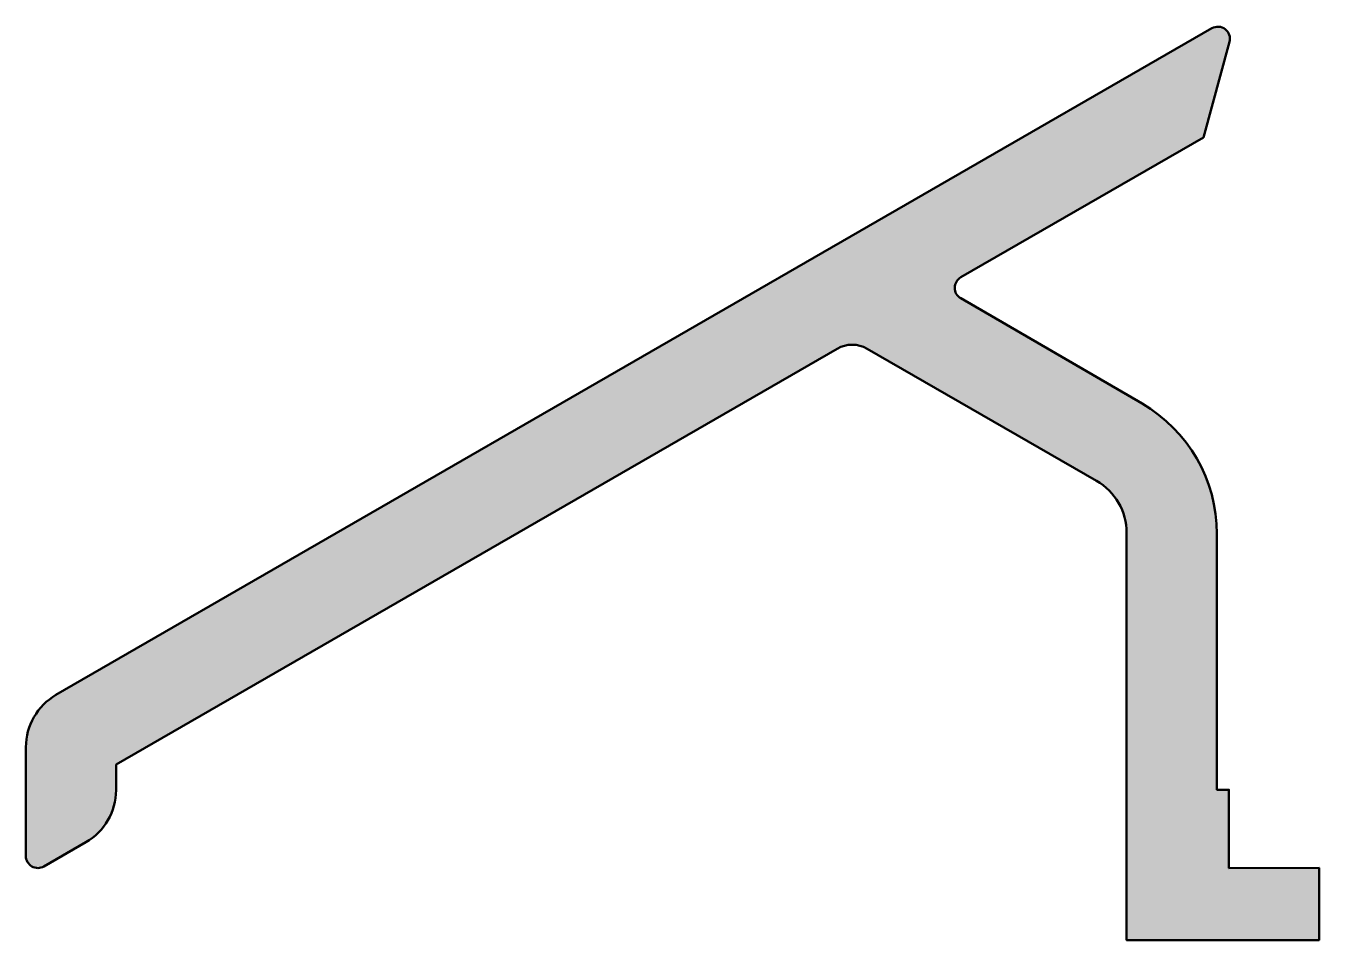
# Model space of a CAD drawing. Extents: x -20 to 1.5, y -1.2 to 14.
import ezdxf

# ---------------------------------------------------------------- set-up
doc = ezdxf.new("R2010")
doc.units = 0
doc.layers.add('0S-Alu contour', color=7, linetype='Continuous', lineweight=50)
doc.layers.add('0S-Alu hatch', color=252, linetype='Continuous', lineweight=25)

# ---------------------------------------------------------------- blocks, each defined once
blk = doc.blocks.new('125120__76B1E689_EE6A_4486_A7DB_F94BEB146D63_')
at = {"layer": '0S-Alu hatch'}
h = blk.add_hatch(color=256, dxfattribs=at)
edge = h.paths.add_edge_path()
edge.add_ellipse((-0.1832134629193934, 13.78164278564957), major_axis=(-0.1999999999999992, 0), ratio=1, start_angle=164.6991501081245, end_angle=299.9665806828265, ccw=False)
edge.add_line((0.0096972379234348, 13.72886531412687), (-0.4249991476535793, 12.13997554779053))
edge.add_line((-0.4249991476535793, 12.13997554779053), (-4.45499086380005, 9.816980361938477))
edge.add_arc((-4.358958358662385, 9.642139703252097), 0.1994780638889967, 118.778112055039, 240.233967524625)
edge.add_line((-4.457991123199462, 9.468980789184567), (-1.444148970192715, 7.718053655981558))
edge.add_ellipse((-2.699999600648879, 5.556378566153567), major_axis=(-2.499999999999999, 0), ratio=1, start_angle=180, end_angle=239.8450490037115, ccw=False)
edge.add_line((-0.1999996006488805, 5.556378566153567), (-0.19999960064888, 1.299997329711914))
edge.add_line((-0.19999960064888, 1.299997329711914), (0, 1.299997329711914))
edge.add_line((0, 1.299997329711914), (0, 0))
edge.add_line((0, 0), (1.499996900558471, 0.0009999979520217))
edge.add_line((1.499996900558471, 0.0009999979520217), (1.499996900558471, -1.197997450828552))
edge.add_line((1.499996900558471, -1.197997450828552), (-1.699996590614318, -1.197997450828552))
edge.add_line((-1.699996590614318, -1.197997450828552), (-1.699996590614317, 5.568385720710811))
edge.add_arc((-2.699996590614316, 5.568385720710811), 0.9999999999999982, 0, 60.054819760221)
edge.add_line((-2.200825419732713, 6.434889120681455), (-6.012987613677974, 8.630981445312496))
edge.add_arc((-6.261611492348976, 8.193277643239965), 0.5033869797622529, 60.40262141782002, 119.8268949370936)
edge.add_line((-6.511986732482913, 8.629981994628904), (-18.49996185302734, 1.718996524810793))
edge.add_line((-18.49996185302734, 1.718996524810793), (-18.49996185302734, 1.29445191499435))
edge.add_ellipse((-19.49996185302733, 1.294451914994355), major_axis=(-0.9999999999999928, 0), ratio=1, start_angle=119.89430400433599, end_angle=180, ccw=False)
edge.add_line((-19.00156029730476, 0.4275056137430603), (-19.6992801838506, 0.0263911774612326))
edge.add_ellipse((-19.79896049499512, 0.1997804377114973), major_axis=(-0.2000000000000046, 0), ratio=1, start_angle=0, end_angle=119.89430400433571, ccw=False)
edge.add_line((-19.99896049499512, 0.1997804377114972), (-19.99896049499513, 2.00954469550274))
edge.add_ellipse((-18.99896049499512, 2.009544695502742), major_axis=(-1.000000000000003, 0), ratio=1, start_angle=299.9665806828275, end_angle=360, ccw=False)
edge.add_line((-19.49845527716871, 2.875861590513663), (-0.2831124193541079, 13.95490616465175))
at = {"layer": '0S-Alu contour', "color": 7}
for points in [[(-19.49845527716871, 2.875861590513663), (-0.2831124193541079, 13.95490616465175)], [(0.0096972379234348, 13.72886531412687), (-0.4249991476535793, 12.13997554779053), (-4.454990863800049, 9.816980361938477)], [(-4.457991123199462, 9.468980789184567), (-1.444148970192715, 7.718053655981558)], [(-6.511986732482913, 8.629981994628904), (-18.49996185302734, 1.718996524810793), (-18.49996185302734, 1.29445191499435)], [(-2.200825419732713, 6.434889120681455), (-6.012987613677974, 8.630981445312496)], [(-0.1999996006488805, 5.556378566153567), (-0.19999960064888, 1.299997329711914), (0, 1.299997329711914), (0, 0), (1.499996900558471, 0.0009999979520217), (1.499996900558471, -1.197997450828552), (-1.699996590614318, -1.197997450828552), (-1.699996590614317, 5.568385720710811)], [(-19.99896049499512, 0.1997804377114972), (-19.99896049499513, 2.00954469550274)], [(-19.00156029730476, 0.4275056137430603), (-19.6992801838506, 0.0263911774612326)]]:
    blk.add_lwpolyline(points, dxfattribs=at)
at = {"layer": '0S-Alu contour', "color": 7, "extrusion": (0, 0, -1)}
for centre, radius, start, end in [((0.1832134629193934, 13.78164278564957), 0.1999999999999992, 60.03341931717352, 195.3008498918755), ((2.699999600648879, 5.556378566153567), 2.499999999999999, 120.1549509962885, 180), ((18.99896049499512, 2.009544695502742), 1.000000000000003, 0, 60.03341931717248), ((19.49996185302733, 1.294451914994355), 0.9999999999999928, 180, 240.105695995664), ((19.79896049499512, 0.1997804377114973), 0.2000000000000046, 240.1056959956643, 0)]:
    blk.add_arc(centre, radius, start, end, dxfattribs=at)
at = {"layer": '0S-Alu contour', "color": 7}
for centre, radius, start, end in [((-4.358958358662385, 9.642139703252097), 0.1994780638889967, 118.778112055039, 240.233967524625), ((-6.261611492348976, 8.193277643239965), 0.5033869797622529, 60.40262141782002, 119.8268949370936), ((-2.699996590614316, 5.568385720710811), 0.9999999999999982, 0, 60.054819760221)]:
    blk.add_arc(centre, radius, start, end, dxfattribs=at)
blk = doc.blocks.new('125120__1127F92E_3F58_4689_9109_3E9794C214DF_')
at = {"layer": '0S-Alu contour', "color": 7}
blk.add_blockref('125120__76B1E689_EE6A_4486_A7DB_F94BEB146D63_', (0, 0), dxfattribs=at)

msp = doc.modelspace()

# ---------------------------------------------------------------- block references
at = {"layer": '0S-Alu contour', "color": 7}
msp.add_blockref('125120__1127F92E_3F58_4689_9109_3E9794C214DF_', (0, 0), dxfattribs=at)

doc.saveas('drawing.dxf')
